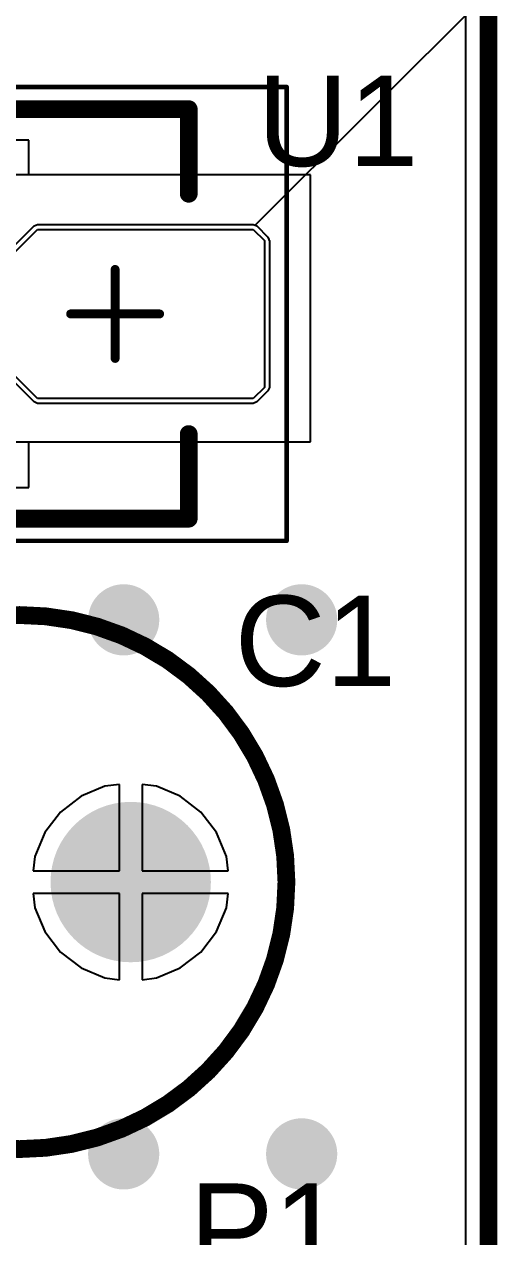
# Model space of a CAD drawing. Header units: inches. Extents: x 0 to 5455, y -5 to 5444.
# Drawn here: x 22.78 to 28.2, y 10.07 to 23.69 of the extents above; entities that cross this region are included whole.
import ezdxf

# ---------------------------------------------------------------- set-up
doc = ezdxf.new("R2010")
doc.units = ezdxf.units.IN
for name, color, linetype in [('Board Outline', 6, 'Continuous'), ('Bottom Layer', 5, 'Continuous'), ('Bottom Solder', 6, 'Continuous'), ('Multi-Layer', 9, 'Continuous'), ('Pad Holes', 156, 'Continuous'), ('Top Courtyard', 56, 'Continuous'), ('Top Layer', 1, 'Continuous'), ('Top Overlay', 2, 'Continuous'), ('Top Solder', 216, 'Continuous'), ('Via Holes', 16, 'Continuous')]:
    doc.layers.add(name, color=color, linetype=linetype)
doc.styles.add('Arial', font='', dxfattribs={"height": 0.2})
doc.styles.get('Arial').set_extended_font_data('Arial')

# ---------------------------------------------------------------- blocks, each defined once
blk = doc.blocks.new('E733EFB9_FE91_4AE9_9197_29251971C3DC_12')
at = {"layer": 'Top Courtyard'}
for points in [[(-2.773, 2.55, 0.05, 0.05, 0), (1.927, 2.55, 0.05, 0.05, 0)], [(1.927, -2.55, 0.05, 0.05, 0), (1.927, 2.55, 0.05, 0.05, 0)], [(0, -0.5, 0.1, 0.1, 0), (0, 0.5, 0.1, 0.1, 0)], [(-0.5, 0, 0.1, 0.1, 0), (0.5, 0, 0.1, 0.1, 0)], [(-2.773, -2.55, 0.05, 0.05, 0), (1.927, -2.55, 0.05, 0.05, 0)]]:
    blk.add_lwpolyline(points, format="xyseb", dxfattribs=at)
for points in [[(1.915, 2.55, 0.025, 0.025, 1), (1.94, 2.55, 0.025, 0.025, 1)], [(1.915, 2.55, 0.025, 0.025, 1), (1.94, 2.55, 0.025, 0.025, 1)], [(-0.025, 0.5, 0.05, 0.05, 1), (0.025, 0.5, 0.05, 0.05, 1)], [(-0.525, 0, 0.05, 0.05, 1), (-0.475, 0, 0.05, 0.05, 1)], [(0.475, 0, 0.05, 0.05, 1), (0.525, 0, 0.05, 0.05, 1)], [(-0.025, -0.5, 0.05, 0.05, 1), (0.025, -0.5, 0.05, 0.05, 1)], [(1.915, -2.55, 0.025, 0.025, 1), (1.94, -2.55, 0.025, 0.025, 1)], [(1.915, -2.55, 0.025, 0.025, 1), (1.94, -2.55, 0.025, 0.025, 1)]]:
    blk.add_lwpolyline(points, format="xyseb", close=True, dxfattribs=at)
at = {"layer": 'Top Layer'}
for p, q in [((-1.523, 0.3), (-0.873, 0.95)), ((-0.873, 0.95), (1.552, 0.95)), ((1.552, 0.95), (1.678, 0.825)), ((1.678, 0.825), (1.678, -0.825)), ((-0.873, -0.95), (-1.523, -0.3)), ((1.552, -0.95), (-0.873, -0.95)), ((1.678, -0.825), (1.552, -0.95))]:
    blk.add_line(p, q, dxfattribs=at)
at = {"layer": 'Top Overlay'}
for points in [[(-1.3, 2.3, 0.2, 0.2, 0), (0.827, 2.3, 0.2, 0.2, 0)], [(0.827, 1.35, 0.2, 0.2, 0), (0.827, 2.3, 0.2, 0.2, 0)], [(0.827, -2.3, 0.2, 0.2, 0), (0.827, -1.35, 0.2, 0.2, 0)], [(-1.3, -2.3, 0.2, 0.2, 0), (0.827, -2.3, 0.2, 0.2, 0)]]:
    blk.add_lwpolyline(points, format="xyseb", dxfattribs=at)
for points in [[(0.777, 2.3, 0.1, 0.1, 1), (0.877, 2.3, 0.1, 0.1, 1)], [(0.777, 2.3, 0.1, 0.1, 1), (0.877, 2.3, 0.1, 0.1, 1)], [(0.777, 1.35, 0.1, 0.1, 1), (0.877, 1.35, 0.1, 0.1, 1)], [(0.777, -1.35, 0.1, 0.1, 1), (0.877, -1.35, 0.1, 0.1, 1)], [(0.777, -2.3, 0.1, 0.1, 1), (0.877, -2.3, 0.1, 0.1, 1)], [(0.777, -2.3, 0.1, 0.1, 1), (0.877, -2.3, 0.1, 0.1, 1)]]:
    blk.add_lwpolyline(points, format="xyseb", close=True, dxfattribs=at)
at = {"layer": 'Top Solder'}
for p, q in [((1.574, 0.996), (5430.705, 5423.171)), ((-1.561, 0.339), (-0.911, 0.989)), ((-0.911, 0.989), (-0.873, 1.005)), ((-0.873, 1.005), (1.552, 1.005)), ((1.552, 1.005), (1.574, 0.996)), ((1.574, 0.996), (1.591, 0.989)), ((1.591, 0.989), (1.716, 0.864)), ((1.716, 0.864), (1.716, 0.864)), ((1.716, 0.864), (1.716, 0.864)), ((1.716, 0.864), (1.728, 0.836)), ((1.728, 0.836), (1.733, 0.825)), ((1.733, 0.825), (1.733, 0.825)), ((1.733, 0.825), (1.733, 0.825)), ((1.733, 0.825), (1.733, -0.825)), ((-0.911, -0.989), (-1.561, -0.339)), ((1.716, -0.864), (1.591, -0.989)), ((1.733, -0.825), (1.716, -0.864)), ((-0.873, -1.005), (-0.911, -0.989)), ((1.552, -1.005), (-0.873, -1.005)), ((1.591, -0.989), (1.552, -1.005))]:
    blk.add_line(p, q, dxfattribs=at)
blk = doc.blocks.new('3924B366_8672_45E9_B0BE_62DACC24E783_30')
at = {"layer": 'Bottom Layer'}
blk.add_hatch(color=5, dxfattribs=at).paths.add_polyline_path([(-0.85, 0.85), (0.85, 0.85), (0.85, -0.85), (-0.85, -0.85)])
h = blk.add_hatch(color=5, dxfattribs=at)
edge = h.paths.add_edge_path()
edge.add_arc((2.5, 0), 0.85, 0, 360)
at = {"layer": 'Bottom Solder'}
blk.add_hatch(color=6, dxfattribs=at).paths.add_polyline_path([(-0.901, 0.901), (0.901, 0.901), (0.901, -0.901), (-0.901, -0.901)])
h = blk.add_hatch(color=6, dxfattribs=at)
edge = h.paths.add_edge_path()
edge.add_arc((2.5, 0), 0.901, 0, 360)
at = {"layer": 'Multi-Layer'}
blk.add_hatch(color=9, dxfattribs=at).paths.add_polyline_path([(-0.85, 0.85), (0.85, 0.85), (0.85, -0.85), (-0.85, -0.85)])
h = blk.add_hatch(color=9, dxfattribs=at)
edge = h.paths.add_edge_path()
edge.add_arc((2.5, 0), 0.85, 0, 360)
at = {"layer": 'Pad Holes'}
h = blk.add_hatch(color=7, dxfattribs=at)
edge = h.paths.add_edge_path()
edge.add_arc((0, 0), 0.425, 0, 360)
h = blk.add_hatch(color=7, dxfattribs=at)
edge = h.paths.add_edge_path()
edge.add_arc((2.5, 0), 0.425, 0, 360)
at = {"layer": 'Top Layer'}
blk.add_hatch(color=1, dxfattribs=at).paths.add_polyline_path([(-0.85, 0.85), (0.85, 0.85), (0.85, -0.85), (-0.85, -0.85)])
h = blk.add_hatch(color=1, dxfattribs=at)
edge = h.paths.add_edge_path()
edge.add_arc((2.5, 0), 0.85, 0, 360)
at = {"layer": 'Top Solder'}
blk.add_hatch(color=216, dxfattribs=at).paths.add_polyline_path([(-0.901, 0.901), (0.901, 0.901), (0.901, -0.901), (-0.901, -0.901)])
h = blk.add_hatch(color=216, dxfattribs=at)
edge = h.paths.add_edge_path()
edge.add_arc((2.5, 0), 0.901, 0, 360)
at = {"layer": 'Top Overlay'}
for points in [[(4.25, 0, 0.2, 0.2, 1), (-1.75, 0, 0.2, 0.2, 1)], [(-2.675, 0.508, 0.1, 0.1, 1), (-2.575, 0.508, 0.1, 0.1, 1)], [(-3.183, 0, 0.1, 0.1, 1), (-3.083, 0, 0.1, 0.1, 1)], [(-2.167, 0, 0.1, 0.1, 1), (-2.067, 0, 0.1, 0.1, 1)], [(-1.8, 0, 0.1, 0.1, 1), (-1.7, 0, 0.1, 0.1, 1)], [(4.2, 0, 0.1, 0.1, 1), (4.3, 0, 0.1, 0.1, 1)], [(-2.675, -0.508, 0.1, 0.1, 1), (-2.575, -0.508, 0.1, 0.1, 1)]]:
    blk.add_lwpolyline(points, format="xyseb", close=True, dxfattribs=at)
for points in [[(-2.625, -0.508, 0.2, 0.2, 0), (-2.625, 0.508, 0.2, 0.2, 0)], [(-3.133, 0, 0.2, 0.2, 0), (-2.117, 0, 0.2, 0.2, 0)]]:
    blk.add_lwpolyline(points, format="xyseb", dxfattribs=at)

msp = doc.modelspace()

# ---------------------------------------------------------------- hatches: boundary and pattern name
at = {"layer": 'Bottom Layer'}
h = msp.add_hatch(color=5, dxfattribs=at)
edge = h.paths.add_edge_path()
edge.add_arc((23.9, 17), 0.4, 0, 360)
h = msp.add_hatch(color=5, dxfattribs=at)
edge = h.paths.add_edge_path()
edge.add_arc((25.9, 17), 0.4, 0, 360)
h = msp.add_hatch(color=5, dxfattribs=at)
edge = h.paths.add_edge_path()
edge.add_arc((23.9, 11), 0.4, 0, 360)
h = msp.add_hatch(color=5, dxfattribs=at)
edge = h.paths.add_edge_path()
edge.add_arc((25.9, 11), 0.4, 0, 360)
at = {"layer": 'Top Layer'}
h = msp.add_hatch(color=1, dxfattribs=at)
edge = h.paths.add_edge_path()
edge.add_arc((23.9, 17), 0.4, 0, 360)
h = msp.add_hatch(color=1, dxfattribs=at)
edge = h.paths.add_edge_path()
edge.add_arc((25.9, 17), 0.4, 0, 360)
h = msp.add_hatch(color=1, dxfattribs=at)
edge = h.paths.add_edge_path()
edge.add_arc((23.9, 11), 0.4, 0, 360)
h = msp.add_hatch(color=1, dxfattribs=at)
edge = h.paths.add_edge_path()
edge.add_arc((25.9, 11), 0.4, 0, 360)
at = {"layer": 'Via Holes'}
h = msp.add_hatch(color=7, dxfattribs=at)
edge = h.paths.add_edge_path()
edge.add_arc((23.9, 17), 0.2, 0, 360)
h = msp.add_hatch(color=7, dxfattribs=at)
edge = h.paths.add_edge_path()
edge.add_arc((25.9, 17), 0.2, 0, 360)
h = msp.add_hatch(color=7, dxfattribs=at)
edge = h.paths.add_edge_path()
edge.add_arc((23.9, 11), 0.2, 0, 360)
h = msp.add_hatch(color=7, dxfattribs=at)
edge = h.paths.add_edge_path()
edge.add_arc((25.9, 11), 0.2, 0, 360)

# ---------------------------------------------------------------- linework, layer by layer
at = {"layer": 'Board Outline'}
msp.add_lwpolyline([(28, 38, 0.2, 0.2, 0), (28, 0, 0.2, 0.2, 0)], format="xyseb", dxfattribs=at)
at = {"layer": 'Bottom Layer'}
for p, q in [((27.741, 37.741), (27.741, 0.259)), ((23.69, 15.13), (23.422, 15.018)), ((23.852, 15.151), (23.69, 15.13)), ((23.852, 14.181), (23.852, 15.151)), ((24.267, 15.13), (24.106, 15.151)), ((24.106, 15.151), (24.106, 14.181)), ((24.535, 15.018), (24.267, 15.13)), ((23.422, 15.018), (23.191, 14.841)), ((24.766, 14.841), (24.535, 15.018)), ((23.191, 14.841), (23.014, 14.611)), ((24.943, 14.611), (24.766, 14.841)), ((23.014, 14.611), (22.903, 14.342)), ((25.054, 14.342), (24.943, 14.611)), ((22.903, 14.342), (22.882, 14.181)), ((25.075, 14.181), (25.054, 14.342)), ((22.882, 14.181), (23.852, 14.181)), ((24.106, 14.181), (25.075, 14.181)), ((23.852, 13.927), (22.882, 13.927)), ((22.882, 13.927), (22.903, 13.766)), ((23.852, 12.957), (23.852, 13.927)), ((25.075, 13.927), (24.106, 13.927)), ((24.106, 13.927), (24.106, 12.957)), ((25.054, 13.766), (25.075, 13.927)), ((22.903, 13.766), (23.014, 13.497)), ((24.943, 13.497), (25.054, 13.766)), ((23.014, 13.497), (23.191, 13.267)), ((24.766, 13.267), (24.943, 13.497)), ((23.191, 13.267), (23.422, 13.09)), ((24.535, 13.09), (24.766, 13.267)), ((23.422, 13.09), (23.69, 12.978)), ((24.267, 12.978), (24.535, 13.09)), ((23.69, 12.978), (23.852, 12.957)), ((24.106, 12.957), (24.267, 12.978))]:
    msp.add_line(p, q, dxfattribs=at)
at = {"layer": 'Top Layer'}
for p, q in [((27.741, 25.798), (27.741, 0.259)), ((22.833, 22.389), (21.129, 22.389)), ((22.833, 22), (22.833, 22.389)), ((26, 22), (20.574, 22)), ((26, 22), (22.833, 22)), ((26, 19), (26, 22)), ((26, 19), (26, 22)), ((20.574, 19), (26, 19)), ((22.833, 18.485), (22.833, 19)), ((22.833, 19), (26, 19)), ((22.169, 18.485), (22.833, 18.485)), ((23.69, 15.13), (23.422, 15.018)), ((23.852, 15.151), (23.69, 15.13)), ((23.852, 14.181), (23.852, 15.151)), ((24.267, 15.13), (24.106, 15.151)), ((24.106, 15.151), (24.106, 14.181)), ((24.535, 15.018), (24.267, 15.13)), ((23.422, 15.018), (23.191, 14.841)), ((24.766, 14.841), (24.535, 15.018)), ((23.191, 14.841), (23.014, 14.611)), ((24.943, 14.611), (24.766, 14.841)), ((23.014, 14.611), (22.903, 14.342)), ((25.054, 14.342), (24.943, 14.611)), ((22.903, 14.342), (22.882, 14.181)), ((25.075, 14.181), (25.054, 14.342)), ((22.882, 14.181), (23.852, 14.181)), ((24.106, 14.181), (25.075, 14.181)), ((23.852, 13.927), (22.882, 13.927)), ((22.882, 13.927), (22.903, 13.766)), ((23.852, 12.957), (23.852, 13.927)), ((25.075, 13.927), (24.106, 13.927)), ((24.106, 13.927), (24.106, 12.957)), ((25.054, 13.766), (25.075, 13.927)), ((22.903, 13.766), (23.014, 13.497)), ((24.943, 13.497), (25.054, 13.766)), ((23.014, 13.497), (23.191, 13.267)), ((24.766, 13.267), (24.943, 13.497)), ((23.191, 13.267), (23.422, 13.09)), ((24.535, 13.09), (24.766, 13.267)), ((23.422, 13.09), (23.69, 12.978)), ((24.267, 12.978), (24.535, 13.09)), ((23.69, 12.978), (23.852, 12.957)), ((24.106, 12.957), (24.267, 12.978))]:
    msp.add_line(p, q, dxfattribs=at)

# ---------------------------------------------------------------- block references
for name, p in [('E733EFB9_FE91_4AE9_9197_29251971C3DC_12', (23.804, 20.437)), ('3924B366_8672_45E9_B0BE_62DACC24E783_30', (21.479, 14.054))]:
    msp.add_blockref(name, p)

# ---------------------------------------------------------------- texts
at = {"layer": 'Top Overlay', "style": 'Arial'}
for s, p in [('U1', (25.4, 22.098)), ('C1', (25.146, 16.256)), ('P1', (24.638, 9.652))]:
    msp.add_text(s, height=1.016, dxfattribs=at).set_placement(p)

doc.saveas('drawing.dxf')
